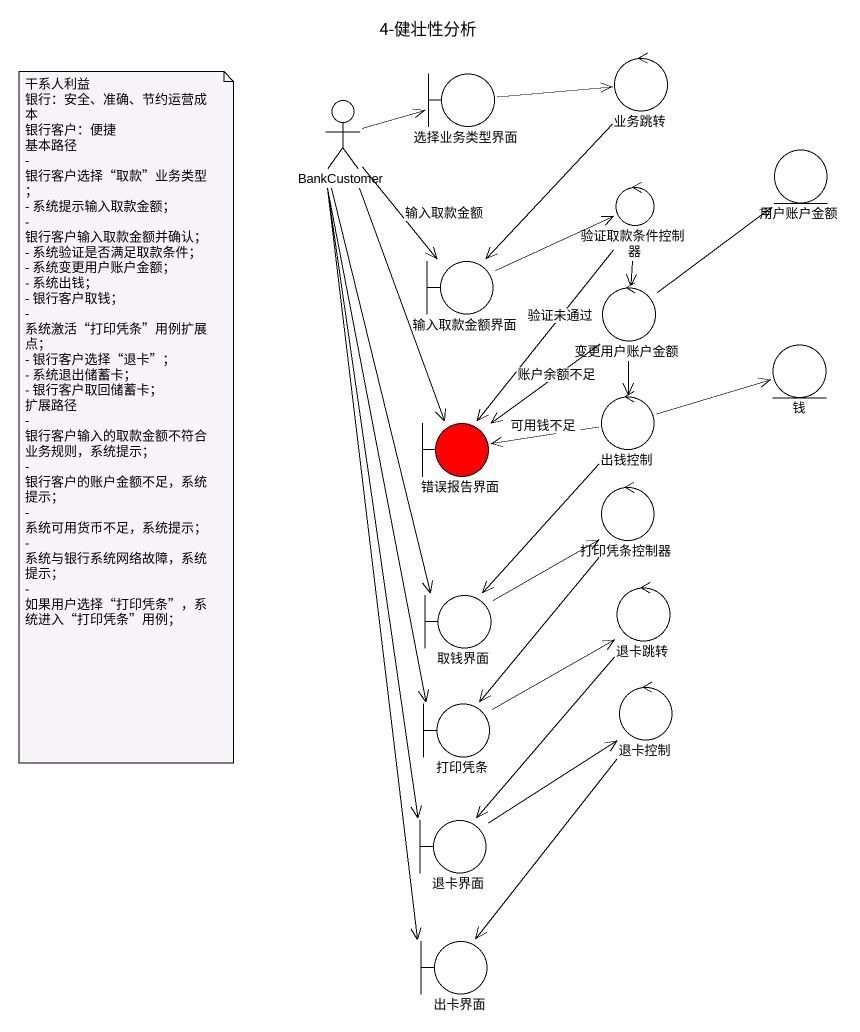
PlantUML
@startuml
title 4-健壮性分析
control 业务跳转
actor BankCustomer
boundary 选择业务类型界面
entity 用户账户金额
control 验证取款条件控制器
boundary 输入取款金额界面
control 变更用户账户金额
entity 钱
control 出钱控制
boundary 错误报告界面 #FF0000
control 打印凭条控制器
boundary 取钱界面
control 退卡跳转
boundary 打印凭条
control 退卡控制
boundary 退卡界面
boundary 出卡界面
业务跳转 --> 输入取款金额界面
BankCustomer -right-> 选择业务类型界面
BankCustomer --> 输入取款金额界面 : 输入取款金额
BankCustomer --> 错误报告界面
BankCustomer --> 取钱界面
BankCustomer --> 打印凭条
BankCustomer --> 退卡界面
BankCustomer --> 出卡界面
选择业务类型界面 -right-> 业务跳转
验证取款条件控制器 --> 变更用户账户金额
验证取款条件控制器 --> 错误报告界面 : 验证未通过
输入取款金额界面 -right-> 验证取款条件控制器
变更用户账户金额 -up-> 用户账户金额
变更用户账户金额 --> 出钱控制
变更用户账户金额 --> 错误报告界面 : 账户余额不足
出钱控制 -right-> 钱
出钱控制 -left-> 错误报告界面 : 可用钱不足
出钱控制 --> 取钱界面
打印凭条控制器 --> 打印凭条
取钱界面 -up-> 打印凭条控制器
退卡跳转 --> 退卡界面
打印凭条 -up-> 退卡跳转
退卡控制 --> 出卡界面
退卡界面 -up-> 退卡控制
note as N1
  干系人利益
  银行：安全、准确、节约运营成本
  银行客户：便捷
  基本路径
  - 银行客户选择“取款”业务类型；
  - 系统提示输入取款金额；
  - 银行客户输入取款金额并确认；
  - 系统验证是否满足取款条件；
  - 系统变更用户账户金额；
  - 系统出钱；
  - 银行客户取钱；
  - 系统激活“打印凭条”用例扩展点；
  - 银行客户选择“退卡”；
  - 系统退出储蓄卡；
  - 银行客户取回储蓄卡；
  扩展路径
  - 银行客户输入的取款金额不符合业务规则，系统提示；
  - 银行客户的账户金额不足，系统提示；
  - 系统可用货币不足，系统提示；
  - 系统与银行系统网络故障，系统提示；
  - 如果用户选择“打印凭条”，系统进入“打印凭条”用例；
end note
@enduml
